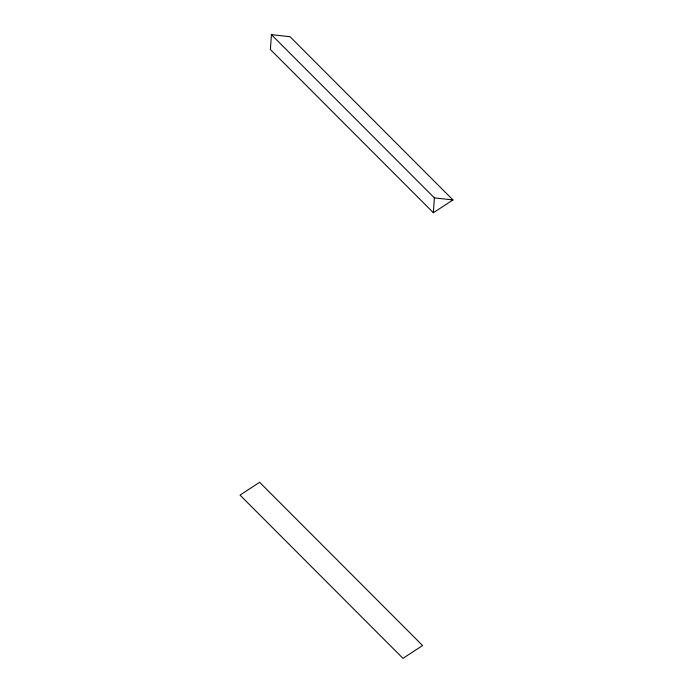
<?xml version="1.0" encoding="UTF-8"?>
<svg xmlns="http://www.w3.org/2000/svg" width="693" height="693" viewBox="0 0 693 693"><rect width="100%" height="100%" fill="white"/><g stroke="black" fill="none" stroke-linecap="round" stroke-linejoin="round"><path stroke-width="1.04" d="M433.359 212.742L434.372 197.886L271.422 34.65L270.409 49.506L433.359 212.742L452.971 199.939L290.02 36.703L271.422 34.65M434.372 197.886L452.971 199.939M259.641 482.311L240.029 495.114L402.979 658.35L422.591 645.547L259.641 482.311"/></g></svg>
